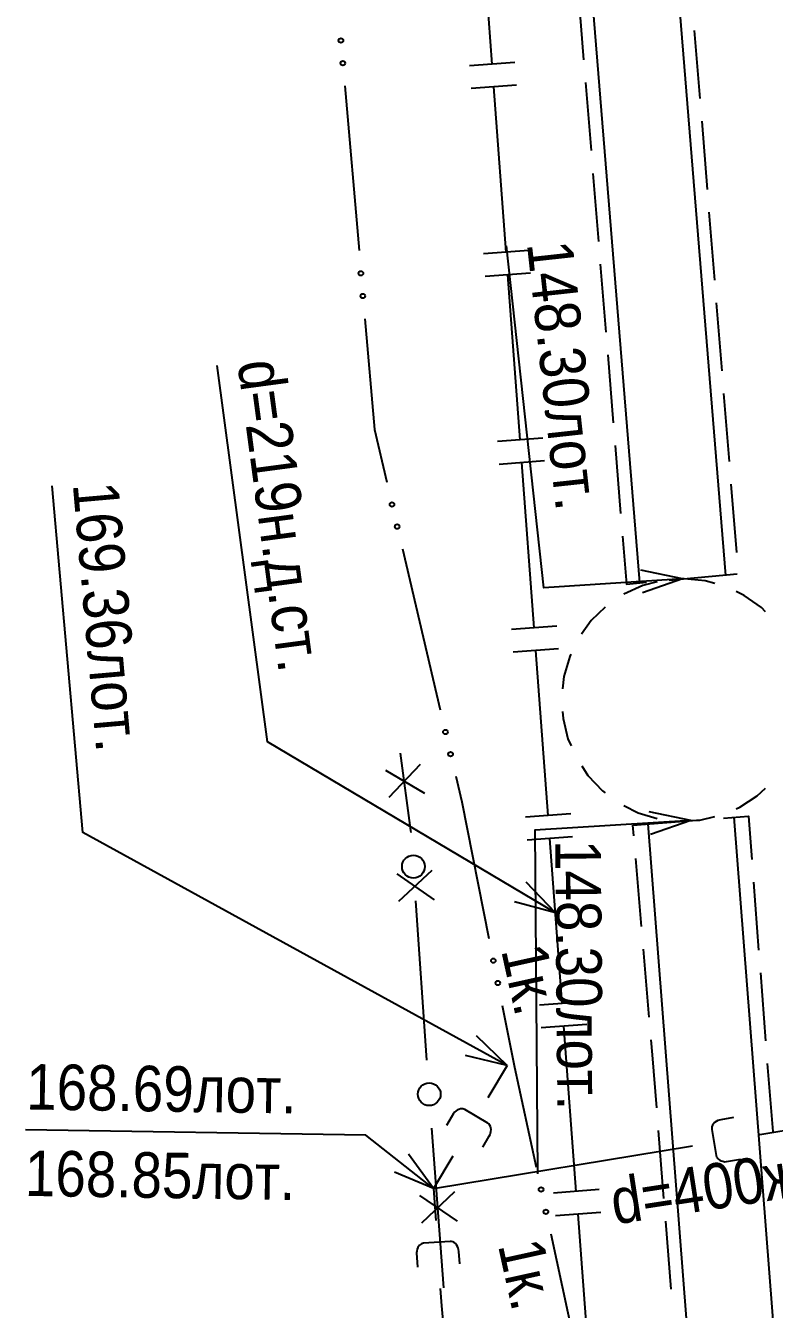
# Model space of a CAD drawing. Header units: metres. Extents: x -3947 to -3704, y 4976 to 6609.
# Drawn here: x -3862.25 to -3845.8, y 5877.37 to 5905.57 of the extents above; entities that cross this region are included whole.
import ezdxf
from ezdxf.enums import TextEntityAlignment as Align

# ---------------------------------------------------------------- set-up
doc = ezdxf.new("R2010")
doc.units = ezdxf.units.M
doc.header["$MEASUREMENT"] = 0
for name, color, linetype, lineweight in [('Водосток', 7, 'Continuous', 25), ('Газопровод', 7, 'Continuous', 25), ('Кабели', 7, 'Continuous', 25), ('Кабель связи', 7, 'Continuous', 25), ('Канализация самотёчная', 7, 'Continuous', 25)]:
    doc.layers.add(name, color=color, linetype=linetype, lineweight=lineweight)
doc.styles.add('Style-RUSSIAN_1251', font='RUSSIAN_1251.shx')

msp = doc.modelspace()

# ---------------------------------------------------------------- linework, layer by layer
at = {"layer": 'Водосток', "linetype": 'Continuous'}
for p, q in [((-3851.677, 5882.729), (-3852.346, 5883.381)), ((-3851.677, 5882.729), (-3852.586, 5882.943)), ((-3851.677, 5882.729), (-3852.1, 5882.019)), ((-3846.124, 5881.209), (-3840.437, 5882.152)), ((-3853.29, 5880.021), (-3847.603, 5880.964)), ((-3853.29, 5880.021), (-3853.842, 5880.775)), ((-3852.867, 5880.731), (-3853.29, 5880.021)), ((-3853.29, 5880.021), (-3854.151, 5880.382)), ((-3853.29, 5880.021), (-3853.243, 5879.323)), ((-3853.143, 5877.826), (-3853.117, 5877.445)), ((-3853.117, 5877.445), (-3850.763, 5851.358))]:
    msp.add_line(p, q, dxfattribs=at)
at = {"layer": 'Водосток', "linetype": 'Continuous', "flags": 128}
for points in [[(-3851.677, 5882.729), (-3860.998, 5887.843), (-3861.669, 5895.459)], [(-3852.21, 5880.933), (-3852.068, 5881.172), (-3852.05, 5881.207), (-3852.04, 5881.236), (-3852.029, 5881.277), (-3852.026, 5881.318), (-3852.03, 5881.352), (-3852.042, 5881.389), (-3852.059, 5881.423), (-3852.08, 5881.443), (-3852.101, 5881.461), (-3852.603, 5881.761), (-3852.627, 5881.77), (-3852.649, 5881.774), (-3852.677, 5881.775), (-3852.701, 5881.771), (-3852.733, 5881.763), (-3852.764, 5881.752), (-3852.792, 5881.731), (-3852.829, 5881.7), (-3852.852, 5881.671), (-3853.01, 5881.405)], [(-3846.703, 5881.581), (-3846.977, 5881.535), (-3847.015, 5881.527), (-3847.043, 5881.515), (-3847.082, 5881.497), (-3847.115, 5881.473), (-3847.139, 5881.448), (-3847.159, 5881.414), (-3847.174, 5881.379), (-3847.176, 5881.351), (-3847.176, 5881.323), (-3847.081, 5880.746), (-3847.072, 5880.722), (-3847.062, 5880.703), (-3847.044, 5880.68), (-3847.025, 5880.664), (-3846.999, 5880.646), (-3846.971, 5880.629), (-3846.937, 5880.621), (-3846.889, 5880.613), (-3846.852, 5880.614), (-3846.546, 5880.665)], [(-3853.29, 5880.021), (-3854.779, 5881.196), (-3862.255, 5881.311)], [(-3852.717, 5878.366), (-3852.735, 5878.643), (-3852.74, 5878.682), (-3852.749, 5878.711), (-3852.763, 5878.752), (-3852.784, 5878.787), (-3852.806, 5878.813), (-3852.838, 5878.836), (-3852.871, 5878.855), (-3852.899, 5878.86), (-3852.927, 5878.863), (-3853.511, 5878.823), (-3853.536, 5878.817), (-3853.556, 5878.809), (-3853.58, 5878.794), (-3853.597, 5878.776), (-3853.619, 5878.752), (-3853.637, 5878.725), (-3853.649, 5878.692), (-3853.662, 5878.645), (-3853.664, 5878.609), (-3853.643, 5878.299)]]:
    msp.add_lwpolyline(points, dxfattribs=at)
at = {"layer": 'Газопровод', "linetype": 'Continuous'}
for p, q in [((-3852.004, 5904.722), (-3852.275, 5908.35)), ((-3851.505, 5904.759), (-3852.503, 5904.684)), ((-3851.468, 5904.26), (-3852.465, 5904.186)), ((-3851.696, 5900.595), (-3851.967, 5904.223)), ((-3851.197, 5900.632), (-3852.194, 5900.558)), ((-3851.16, 5900.134), (-3852.157, 5900.059)), ((-3851.387, 5896.468), (-3851.658, 5900.096)), ((-3850.889, 5896.505), (-3851.886, 5896.431)), ((-3850.851, 5896.007), (-3851.849, 5895.932)), ((-3851.079, 5892.341), (-3851.35, 5895.97)), ((-3850.58, 5892.379), (-3851.577, 5892.304)), ((-3850.543, 5891.88), (-3851.54, 5891.806)), ((-3850.77, 5888.215), (-3851.042, 5891.843)), ((-3850.272, 5888.252), (-3851.269, 5888.178)), ((-3850.235, 5887.753), (-3851.232, 5887.679)), ((-3850.462, 5884.088), (-3850.733, 5887.716)), ((-3850.611, 5886.077), (-3851.257, 5886.752)), ((-3850.611, 5886.077), (-3851.512, 5886.322)), ((-3849.963, 5884.125), (-3850.961, 5884.051)), ((-3849.926, 5883.627), (-3850.923, 5883.552)), ((-3850.154, 5879.961), (-3850.425, 5883.59)), ((-3849.655, 5879.999), (-3850.652, 5879.924)), ((-3849.618, 5879.5), (-3850.615, 5879.426)), ((-3849.845, 5875.835), (-3850.116, 5879.463))]:
    msp.add_line(p, q, dxfattribs=at)
at = {"layer": 'Газопровод', "linetype": 'Continuous', "flags": 128}
msp.add_lwpolyline([(-3850.611, 5886.077), (-3856.943, 5889.839), (-3858.049, 5898.107)], dxfattribs=at)
at = {"layer": 'Кабели', "linetype": 'Continuous'}
for p, q in [((-3854.349, 5889.217), (-3853.489, 5888.706)), ((-3854.266, 5888.622), (-3853.578, 5889.349)), ((-3854.1, 5886.933), (-3853.276, 5886.367)), ((-3854.057, 5886.335), (-3853.323, 5887.015)), ((-3853.441, 5882.843), (-3853.683, 5886.347)), ((-3853.441, 5882.843), (-3853.683, 5886.347)), ((-3853.069, 5877.845), (-3853.331, 5881.347)), ((-3853.069, 5877.845), (-3853.331, 5881.347)), ((-3853.597, 5879.871), (-3852.77, 5879.309)), ((-3853.551, 5879.273), (-3852.821, 5879.957))]:
    msp.add_line(p, q, dxfattribs=at)
at = {"layer": 'Кабели', "linetype": 'Continuous', "flags": 128}
msp.add_lwpolyline([(-3853.786, 5887.843), (-3853.789, 5887.887), (-3854.019, 5889.584)], dxfattribs=at)
msp.add_lwpolyline([(-3853.786, 5887.843), (-3853.789, 5887.887), (-3854.019, 5889.584)], dxfattribs=at)
at = {"layer": 'Кабели', "linetype": 'Continuous'}
for centre in [(-3853.734, 5887.095), (-3853.734, 5887.095), (-3853.387, 5882.095), (-3853.387, 5882.095)]:
    msp.add_circle(centre, 0.25, dxfattribs=at)
at = {"layer": 'Кабель связи', "linetype": 'Continuous'}
for p, q in [((-3855.241, 5904.248), (-3854.929, 5900.627)), ((-3853.976, 5894.078), (-3853.145, 5890.539)), ((-3850.716, 5879.025), (-3849.945, 5875.473))]:
    msp.add_line(p, q, dxfattribs=at)
at = {"layer": 'Кабель связи', "linetype": 'Continuous', "flags": 128}
for points in [[(-3854.801, 5899.132), (-3854.591, 5896.696), (-3854.319, 5895.538)], [(-3852.802, 5889.079), (-3852.671, 5888.521), (-3852.074, 5885.518)], [(-3851.782, 5884.047), (-3851.513, 5882.693), (-3851.034, 5880.49)]]:
    msp.add_lwpolyline(points, dxfattribs=at)
at = {"layer": 'Кабель связи', "linetype": 'Continuous'}
for centre in [(-3855.327, 5905.244), (-3855.284, 5904.746), (-3854.887, 5900.129), (-3854.844, 5899.631), (-3854.205, 5895.051), (-3854.09, 5894.565), (-3853.031, 5890.053), (-3852.917, 5889.566), (-3851.977, 5885.028), (-3851.879, 5884.538), (-3850.928, 5880.002), (-3850.822, 5879.513)]:
    msp.add_circle(centre, 0.05, dxfattribs=at)
at = {"layer": 'Канализация самотёчная', "linetype": 'Continuous'}
for p, q in [((-3850.116, 5906.312), (-3849.994, 5904.817)), ((-3847.433, 5903.967), (-3847.554, 5905.462)), ((-3849.953, 5904.319), (-3849.831, 5902.824)), ((-3847.272, 5901.973), (-3847.392, 5903.469)), ((-3849.791, 5902.325), (-3849.669, 5900.83)), ((-3847.11, 5899.98), (-3847.231, 5901.475)), ((-3849.628, 5900.332), (-3849.506, 5898.837)), ((-3846.949, 5897.986), (-3847.07, 5899.482)), ((-3849.465, 5898.339), (-3849.343, 5896.844)), ((-3846.788, 5895.993), (-3846.909, 5897.488)), ((-3849.302, 5896.345), (-3849.18, 5894.85)), ((-3846.627, 5893.999), (-3846.748, 5895.495)), ((-3847.821, 5893.416), (-3848.735, 5893.608)), ((-3847.821, 5893.416), (-3848.703, 5893.109)), ((-3848.114, 5893.388), (-3846.62, 5893.53)), ((-3847.639, 5888.106), (-3848.552, 5888.301)), ((-3848.91, 5888.009), (-3847.415, 5888.123)), ((-3848.891, 5887.775), (-3848.91, 5888.009)), ((-3847.639, 5888.106), (-3848.522, 5887.802)), ((-3848.721, 5885.783), (-3848.848, 5887.277)), ((-3846.259, 5886.757), (-3846.147, 5885.261)), ((-3848.552, 5883.79), (-3848.679, 5885.284)), ((-3846.109, 5884.762), (-3845.997, 5883.266)), ((-3845.958, 5882.768), (-3845.838, 5881.273)), ((-3848.229, 5879.803), (-3848.348, 5881.298)), ((-3848.07, 5877.809), (-3848.189, 5879.304))]:
    msp.add_line(p, q, dxfattribs=at)
at = {"layer": 'Канализация самотёчная', "linetype": 'Continuous', "flags": 128}
for points in [[(-3855.534, 6000.077), (-3846.874, 5893.493)], [(-3857.427, 5999.923), (-3848.768, 5893.339)], [(-3847.821, 5893.416), (-3850.866, 5893.223), (-3851.687, 5900.733)], [(-3849.139, 5894.352), (-3849.053, 5893.299), (-3848.611, 5893.341)], [(-3847.108, 5893.314), (-3847.324, 5893.374), (-3847.783, 5893.419), (-3847.821, 5893.416), (-3847.883, 5893.411)], [(-3848.378, 5893.35), (-3848.69, 5893.27), (-3849.111, 5893.081), (-3849.113, 5893.079)], [(-3845.998, 5892.695), (-3846.087, 5892.785), (-3846.463, 5893.052), (-3846.642, 5893.137)], [(-3849.522, 5892.793), (-3849.824, 5892.501), (-3850.039, 5892.205)], [(-3850.273, 5891.764), (-3850.298, 5891.714), (-3850.426, 5891.271), (-3850.455, 5891.003)], [(-3850.456, 5890.505), (-3850.446, 5890.352), (-3850.337, 5889.904), (-3850.268, 5889.747)], [(-3850.036, 5889.306), (-3849.898, 5889.096), (-3849.58, 5888.762), (-3849.521, 5888.718)], [(-3846.64, 5888.368), (-3846.564, 5888.401), (-3846.177, 5888.651), (-3845.999, 5888.816)], [(-3849.11, 5888.436), (-3848.798, 5888.279), (-3848.379, 5888.153)], [(-3847.639, 5888.106), (-3851.069, 5887.898), (-3851.009, 5880.344)], [(-3848.586, 5888.034), (-3838.178, 5753.845)], [(-3847.884, 5888.092), (-3847.639, 5888.106), (-3847.601, 5888.108), (-3847.438, 5888.117), (-3847.107, 5888.193)], [(-3846.916, 5888.16), (-3846.367, 5888.202), (-3846.296, 5887.255)], [(-3846.691, 5888.178), (-3836.283, 5753.992)], [(-3848.388, 5881.797), (-3848.482, 5882.964), (-3848.509, 5883.292)]]:
    msp.add_lwpolyline(points, dxfattribs=at)

# ---------------------------------------------------------------- texts
at = {"layer": 'Водосток', "linetype": 'Continuous', "style": 'Style-RUSSIAN_1251', "width": 0.899998}
for s, rotation, p in [('169.36лот.', 275.0335, (-3860.224, 5895.586)), ('168.69лот.', 359.1185, (-3862.233, 5882.761)), ('d=400ж.б.', 8.7465, (-3849.465, 5880.218)), ('168.85лот.', 359.1185, (-3862.262, 5880.862))]:
    msp.add_text(s, height=1, rotation=rotation, dxfattribs=at).set_placement(p, align=Align.TOP_LEFT)
at = {"layer": 'Газопровод', "linetype": 'Continuous', "style": 'Style-RUSSIAN_1251', "width": 0.899998}
msp.add_text('d=219н.д.ст.', height=1, rotation=277.6186, dxfattribs=at).set_placement((-3856.611, 5898.299), align=Align.TOP_LEFT)
at = {"layer": 'Кабель связи', "linetype": 'Continuous', "style": 'Style-RUSSIAN_1251', "width": 0.899998}
for p in [(-3851.809, 5885.26), (-3851.879, 5878.78)]:
    msp.add_text('1к.', height=1, rotation=282.4193, dxfattribs=at).set_placement(p)
at = {"layer": 'Канализация самотёчная', "linetype": 'Continuous', "style": 'Style-RUSSIAN_1251', "width": 0.899998}
for rotation, p in [(276.2411, (-3850.246, 5900.891)), (270.4547, (-3849.617, 5887.685))]:
    msp.add_text('148.30лот.', height=1, rotation=rotation, dxfattribs=at).set_placement(p, align=Align.TOP_LEFT)

doc.saveas('drawing.dxf')
